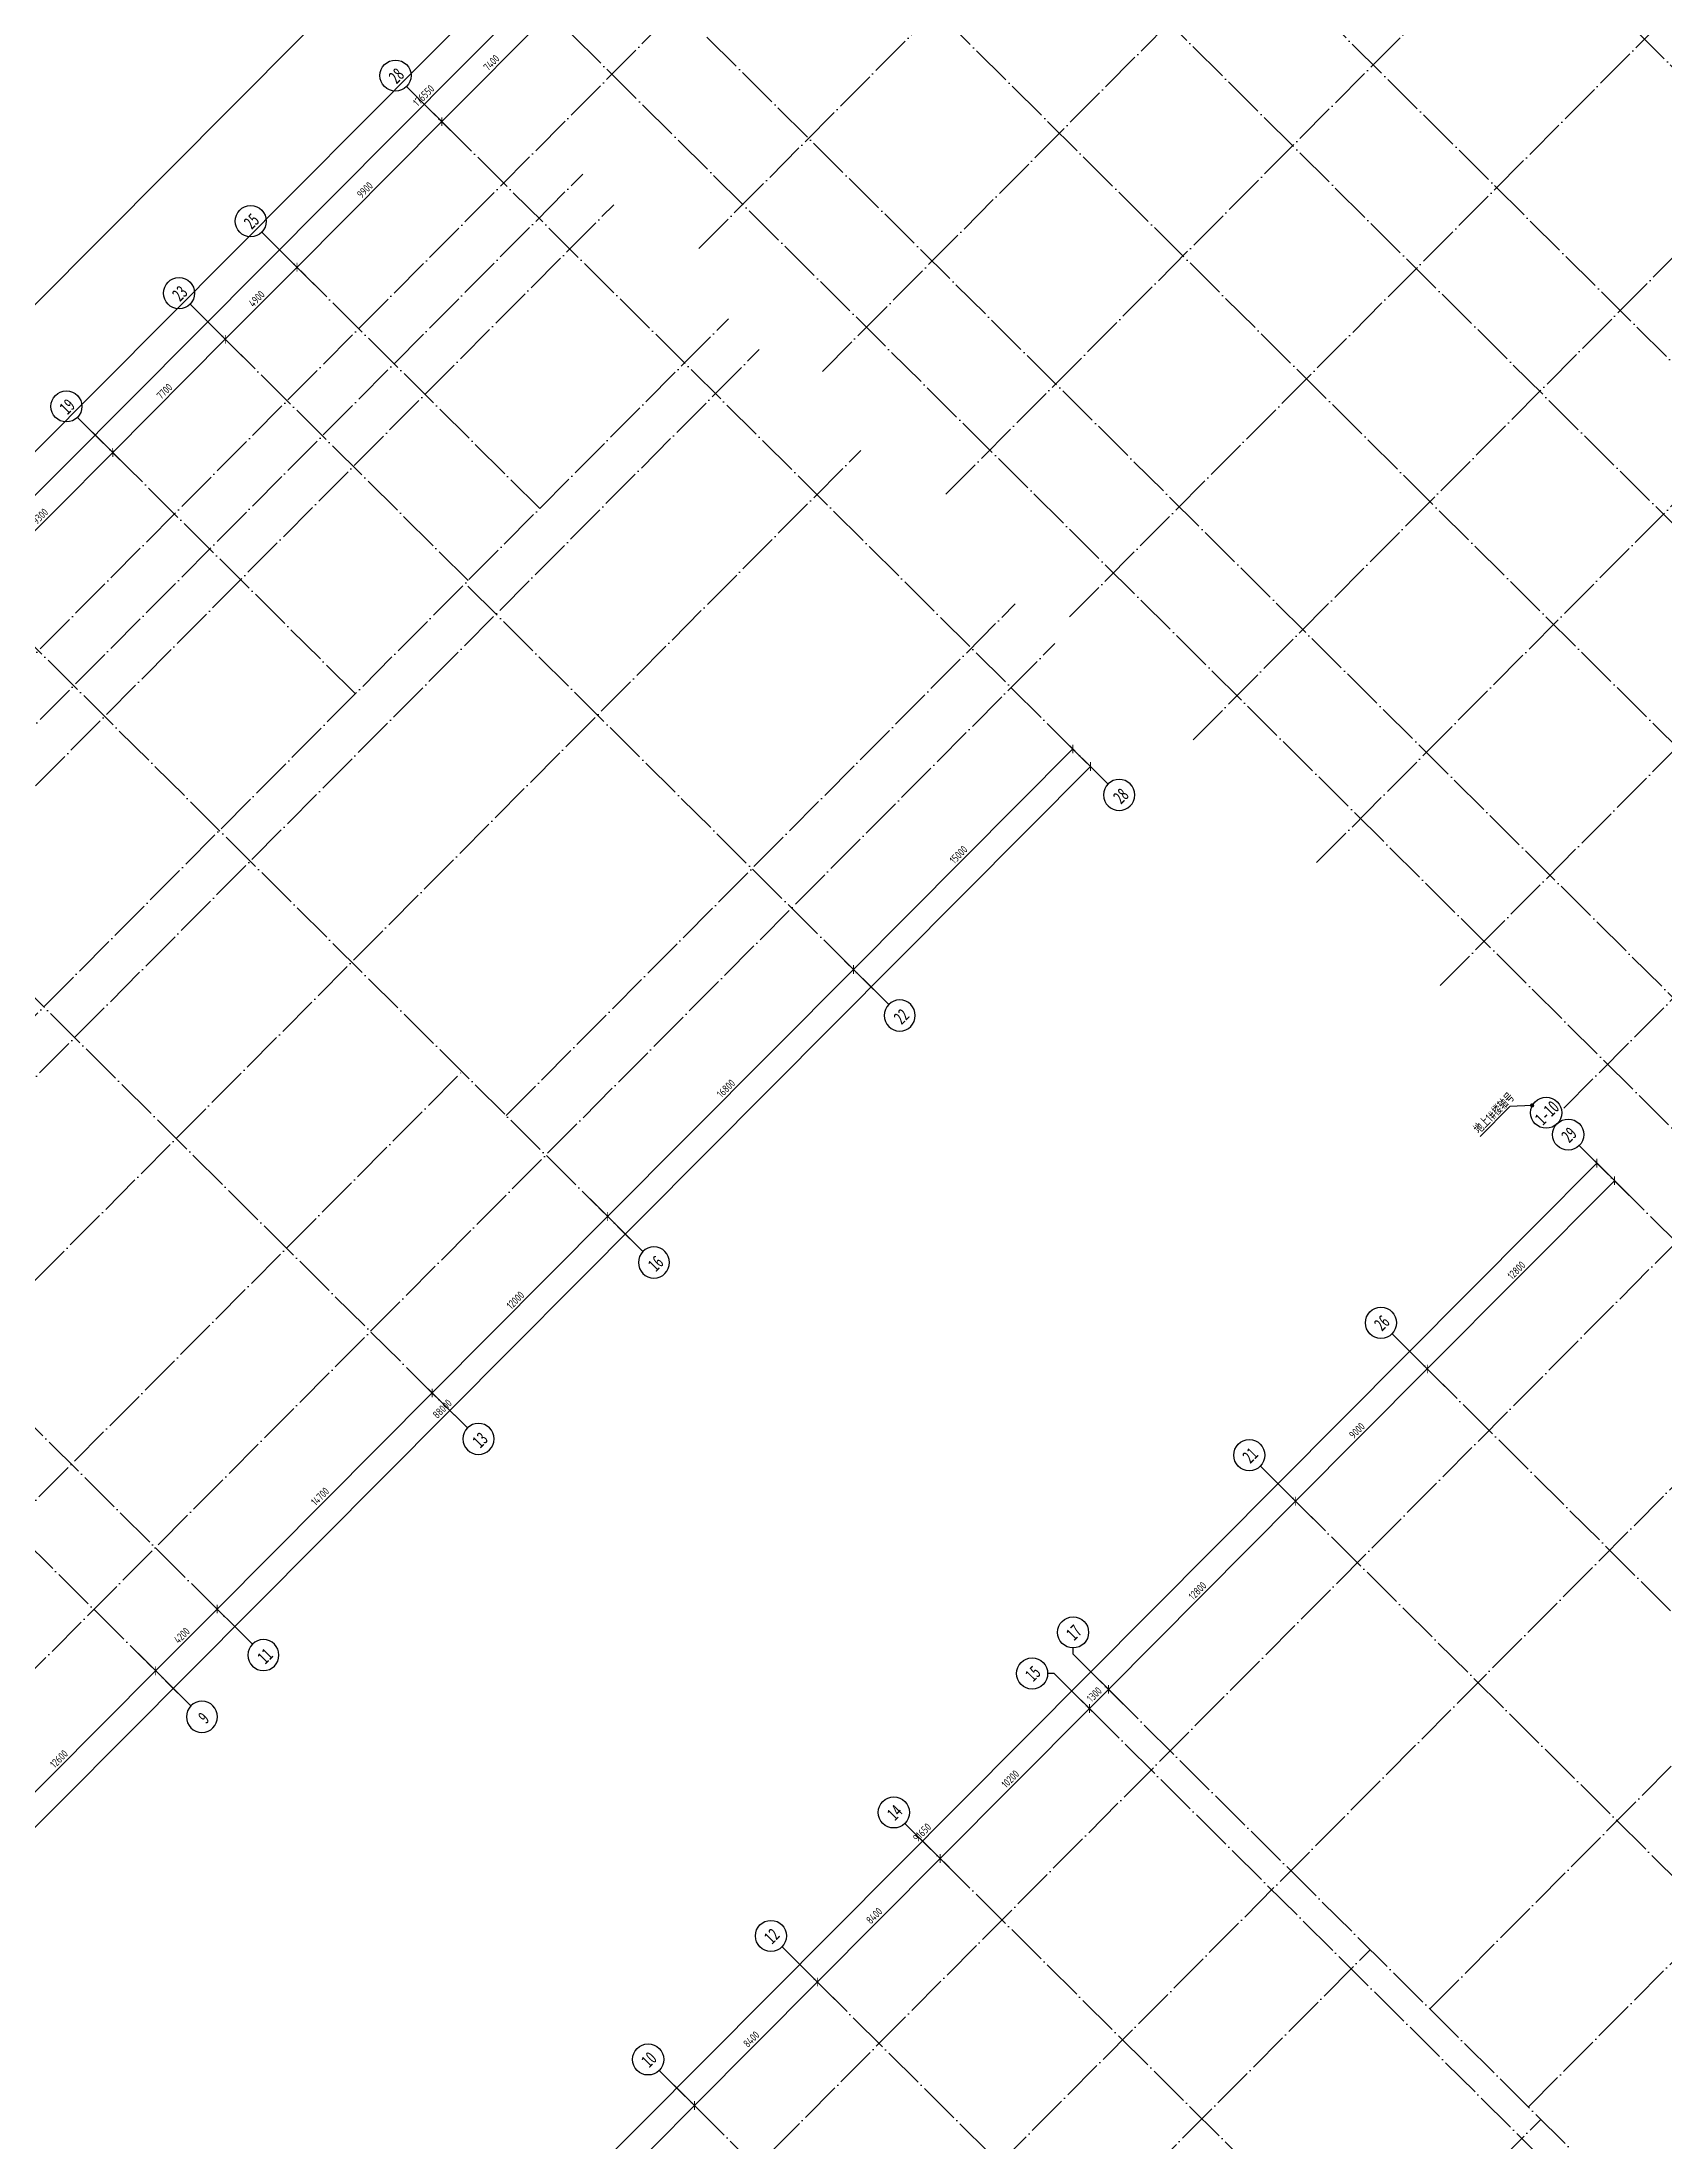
# Model space of a CAD drawing. Extents: x 517634312 to 520012312, y 3499191844 to 3500891844.
# Drawn here: x 518758939 to 518837176, y 3499883381 to 3499984656 of the extents above; entities that cross this region are included whole.
import ezdxf
from ezdxf.enums import TextEntityAlignment as Align

# ---------------------------------------------------------------- set-up
doc = ezdxf.new("R2010")
doc.units = 0
doc.header["$LTSCALE"] = 1000
doc.header["$MEASUREMENT"] = 0
doc.header["$PDMODE"] = 1
doc.linetypes.add('CENTER', pattern=[2, 1.25, -0.25, 0.25, -0.25])
doc.linetypes.add('DOTE', pattern=[2.42, 2, -0.2, 0.02, -0.2])
doc.layers.get('0').update_dxf_attribs({"linetype": 'CONTINUOUS'})
doc.layers.get('DEFPOINTS').update_dxf_attribs({"color": 8, "linetype": 'CONTINUOUS'})
for name, color, linetype in [('AD-AXIS-CRCL', 3, 'CONTINUOUS'), ('AD-AXIS-DIMS', 3, 'CONTINUOUS'), ('AD-AXIS-NUMB', 255, 'CONTINUOUS'), ('AD-INDX', 43, 'CONTINUOUS'), ('XD-AXIS-AXIS', 1, 'CENTER')]:
    doc.layers.add(name, color=color, linetype=linetype)
doc.styles.add('TH-STYLE1', font='', dxfattribs={"width": 0.7})
doc.styles.add('TH-STYLE3', font='tssdeng', dxfattribs={"width": 0.7, "bigfont": 'tssdchn'})
doc.styles.get('TH-STYLE1').set_extended_font_data('STFangsong')
doc.dimstyles.new('TH-DIM100-FINAL', dxfattribs={"dimscale": 100, "dimtxt": 3, "dimasz": 2, "dimexe": 1, "dimexo": 1, "dimgap": 1, "dimtad": 1, "dimdec": 0, "dimdsep": 46, "dimtxsty": 'TH-STYLE3', "dimblk1": 'ARCHTICK', "dimblk2": 'ARCHTICK', "dimsah": 1, "dimcen": -1, "dimdle": 1, "dimclrd": 256, "dimclre": 256, "dimclrt": 256, "dimadec": 0, "dimazin": 0, "dimtfac": 1, "dimtdec": 0, "dimtix": 1, "dimtmove": 2, "dimatfit": 0, "dimldrblk": 'DOT', "dimfxl": 0, "dimtolj": 1, "dimtzin": 0, "dimlwd": -1, "dimlwe": -1, "dimarcsym": 0})
doc.dimstyles.new('TH-DIM150', dxfattribs={"dimscale": 150, "dimtxt": 2.5, "dimasz": 2, "dimexe": 1, "dimexo": 1, "dimgap": 0.8, "dimtad": 1, "dimdec": 0, "dimdsep": 46, "dimtxsty": 'TH-STYLE3', "dimblk1": 'ARCHTICK', "dimblk2": 'ARCHTICK', "dimsah": 1, "dimcen": -1, "dimclrd": 256, "dimclre": 256, "dimclrt": 256, "dimazin": 0, "dimtfac": 1, "dimtdec": 0, "dimtix": 1, "dimtmove": 2, "dimatfit": 0, "dimldrblk": 'ARCHTICK', "dimfxl": 0, "dimtolj": 1, "dimtzin": 0, "dimlwd": -1, "dimlwe": -1, "dimarcsym": 0})

# ---------------------------------------------------------------- blocks, each defined once
blk = doc.blocks.new('sggfdagfdagdaf')
at = {"layer": 'XD-AXIS-AXIS', "linetype": 'DOTE'}
for p, q in [((-1417252, -352224), (-1417252, -399924)), ((-1413052, -352224), (-1413052, -399924)), ((-1398352, -352224), (-1398352, -399924)), ((-1386352, -352224), (-1386352, -399924)), ((-1377052, -352224), (-1377052, -371124)), ((-1369352, -352224), (-1369352, -371124)), ((-1364452, -352224), (-1364452, -371124)), ((-1354552, -352224), (-1354552, -399924)), ((-1347152, -437924), (-1347152, -352224)), ((-1342652, -534624), (-1342652, -352224)), ((-1333952, -534624), (-1333952, -352224)), ((-1326452, -534624), (-1326452, -352224)), ((-1320952, -460124), (-1320952, -352224)), ((-1310852, -534624), (-1310852, -352224)), ((-1449152, -358824), (-1259402, -358824)), ((-1449152, -361224), (-1351552, -361224)), ((-1449152, -363324), (-1351552, -363324)), ((-1350152, -367724), (-1259402, -367724)), ((-1449152, -371124), (-1351552, -371124)), ((-1369552, -399924), (-1369552, -371124)), ((-1449152, -373224), (-1351552, -373224)), ((-1350152, -376124), (-1259402, -376124)), ((-1449152, -380124), (-1351552, -380124)), ((-1350152, -384524), (-1259402, -384524)), ((-1449152, -387624), (-1386352, -387624)), ((-1386352, -390624), (-1351552, -390624)), ((-1350152, -392924), (-1259402, -392924)), ((-1449152, -393324), (-1351552, -393324)), ((-1350152, -401324), (-1259402, -401324)), ((-1350152, -409724), (-1259402, -409724)), ((-1350152, -418124), (-1259402, -418124)), ((-1350152, -426524), (-1259402, -426524)), ((-1413802, -428324), (-1413802, -534624)), ((-1405402, -428324), (-1405402, -534624)), ((-1397002, -428324), (-1397002, -534624)), ((-1386802, -428324), (-1386802, -534624)), ((-1385502, -428324), (-1385502, -497074)), ((-1372702, -428324), (-1372702, -497074)), ((-1363702, -428324), (-1363702, -497074)), ((-1350902, -428324), (-1350902, -534624)), ((-1449152, -434924), (-1259402, -434924)), ((-1449152, -443124), (-1347902, -443124)), ((-1449152, -448524), (-1385502, -448524)), ((-1385514, -452574), (-1347902, -452574)), ((-1385514, -459274), (-1347902, -459274)), ((-1449152, -460124), (-1385514, -460124))]:
    blk.add_line(p, q, dxfattribs=at)
blk = doc.blocks.new('_ArchTick')
at = {"color": 0, "linetype": 'ByBlock', "const_width": 0.15}
blk.add_lwpolyline([(-0.5, -0.5), (0.5, 0.5)], dxfattribs=at)
blk = doc.blocks.new('*D624')
at = {"layer": 'AD-AXIS-DIMS', "transparency": 16777216}
for p, q in [((518783431, 3499986062), (518778213, 3499980815)), ((518783856, 3499985639), (518783325, 3499986168)), ((518778638, 3499980392), (518778106, 3499980921))]:
    blk.add_line(p, q, dxfattribs=at)
at = {"layer": 'DEFPOINTS', "color": 0, "transparency": 16777216}
for p in [(518784282, 3499985216), (518778213, 3499980815), (518779064, 3499979969)]:
    blk.add_point(p, dxfattribs=at)
at = {"layer": 'AD-AXIS-DIMS', "transparency": 16777216, "xscale": 300, "yscale": 300, "zscale": 300}
for p, rotation in [((518783431, 3499986062), 45.15729225934245), ((518778213, 3499980815), 225.1572922593424)]:
    blk.add_blockref('_ArchTick', p, dxfattribs=dict(at, rotation=rotation))
at = {"layer": 'AD-AXIS-DIMS', "transparency": 16777216, "insert": (518780604, 3499983655), "char_height": 375, "attachment_point": 5, "rotation": 45.15729, "style": 'TH-STYLE3'}
blk.add_mtext('\\A1;7400', dxfattribs=at)
blk = doc.blocks.new('*D625')
at = {"layer": 'AD-AXIS-DIMS', "transparency": 16777216}
for p, q in [((518778638, 3499980392), (518778106, 3499980921)), ((518778213, 3499980815), (518771232, 3499973795)), ((518771657, 3499973372), (518771125, 3499973901))]:
    blk.add_line(p, q, dxfattribs=at)
at = {"layer": 'DEFPOINTS', "color": 0, "transparency": 16777216}
for p in [(518779064, 3499979969), (518771232, 3499973795), (518772083, 3499972949)]:
    blk.add_point(p, dxfattribs=at)
at = {"layer": 'AD-AXIS-DIMS', "transparency": 16777216, "xscale": 300, "yscale": 300, "zscale": 300}
for p, rotation in [((518778213, 3499980815), 45.15729225934245), ((518771232, 3499973795), 225.1572922593424)]:
    blk.add_blockref('_ArchTick', p, dxfattribs=dict(at, rotation=rotation))
at = {"layer": 'AD-AXIS-DIMS', "transparency": 16777216, "insert": (518774504, 3499977522), "char_height": 375, "attachment_point": 5, "rotation": 45.15729, "style": 'TH-STYLE3'}
blk.add_mtext('\\A1;9900', dxfattribs=at)
blk = doc.blocks.new('*D626')
at = {"layer": 'AD-AXIS-DIMS', "transparency": 16777216}
for p, q in [((518771232, 3499973795), (518767776, 3499970321)), ((518771657, 3499973372), (518771125, 3499973901)), ((518768202, 3499969898), (518767670, 3499970427))]:
    blk.add_line(p, q, dxfattribs=at)
at = {"layer": 'DEFPOINTS', "color": 0, "transparency": 16777216}
for p in [(518772083, 3499972949), (518767776, 3499970321), (518768627, 3499969475)]:
    blk.add_point(p, dxfattribs=at)
at = {"layer": 'AD-AXIS-DIMS', "transparency": 16777216, "xscale": 300, "yscale": 300, "zscale": 300}
for p, rotation in [((518771232, 3499973795), 45.15729225934245), ((518767776, 3499970321), 225.1572922593424)]:
    blk.add_blockref('_ArchTick', p, dxfattribs=dict(at, rotation=rotation))
at = {"layer": 'AD-AXIS-DIMS', "transparency": 16777216, "insert": (518769286, 3499972275), "char_height": 375, "attachment_point": 5, "rotation": 45.15729, "style": 'TH-STYLE3'}
blk.add_mtext('\\A1;4900', dxfattribs=at)
blk = doc.blocks.new('*D627')
at = {"layer": 'AD-AXIS-DIMS', "transparency": 16777216}
for p, q in [((518767776, 3499970321), (518762347, 3499964861)), ((518768202, 3499969898), (518767670, 3499970427)), ((518762772, 3499964438), (518762240, 3499964967))]:
    blk.add_line(p, q, dxfattribs=at)
at = {"layer": 'DEFPOINTS', "color": 0, "transparency": 16777216}
for p in [(518768627, 3499969475), (518762347, 3499964861), (518763197, 3499964015)]:
    blk.add_point(p, dxfattribs=at)
at = {"layer": 'AD-AXIS-DIMS', "transparency": 16777216, "xscale": 300, "yscale": 300, "zscale": 300}
for p, rotation in [((518767776, 3499970321), 45.15729225934245), ((518762347, 3499964861), 225.1572922593424)]:
    blk.add_blockref('_ArchTick', p, dxfattribs=dict(at, rotation=rotation))
at = {"layer": 'AD-AXIS-DIMS', "transparency": 16777216, "insert": (518764843, 3499967808), "char_height": 375, "attachment_point": 5, "rotation": 45.15729, "style": 'TH-STYLE3'}
blk.add_mtext('\\A1;7700', dxfattribs=at)
blk = doc.blocks.new('*D628')
at = {"layer": 'AD-AXIS-DIMS', "transparency": 16777216}
for p, q in [((518762347, 3499964861), (518755789, 3499958267)), ((518762772, 3499964438), (518762240, 3499964967)), ((518756214, 3499957844), (518755682, 3499958373))]:
    blk.add_line(p, q, dxfattribs=at)
at = {"layer": 'DEFPOINTS', "color": 0, "transparency": 16777216}
for p in [(518763197, 3499964015), (518755789, 3499958267), (518756639, 3499957421)]:
    blk.add_point(p, dxfattribs=at)
at = {"layer": 'AD-AXIS-DIMS', "transparency": 16777216, "xscale": 300, "yscale": 300, "zscale": 300}
for p, rotation in [((518762347, 3499964861), 45.15729225934245), ((518755789, 3499958267), 225.1572922593424)]:
    blk.add_blockref('_ArchTick', p, dxfattribs=dict(at, rotation=rotation))
at = {"layer": 'AD-AXIS-DIMS', "transparency": 16777216, "insert": (518758850, 3499961781), "char_height": 375, "attachment_point": 5, "rotation": 45.15729, "style": 'TH-STYLE3'}
blk.add_mtext('\\A1;9300', dxfattribs=at)
blk = doc.blocks.new('*D635')
at = {"layer": 'AD-AXIS-DIMS', "transparency": 16777216}
for p, q in [((518839804, 3500044447), (518715308, 3499919265)), ((518840230, 3500044024), (518839698, 3500044553)), ((518715733, 3499918842), (518715201, 3499919371))]:
    blk.add_line(p, q, dxfattribs=at)
at = {"layer": 'DEFPOINTS', "color": 0, "transparency": 16777216}
for p in [(518840655, 3500043601), (518715308, 3499919265), (518716158, 3499918419)]:
    blk.add_point(p, dxfattribs=at)
at = {"layer": 'AD-AXIS-DIMS', "transparency": 16777216, "xscale": 300, "yscale": 300, "zscale": 300}
for p, rotation in [((518839804, 3500044447), 45.15729225934245), ((518715308, 3499919265), 225.1572922593424)]:
    blk.add_blockref('_ArchTick', p, dxfattribs=dict(at, rotation=rotation))
at = {"layer": 'AD-AXIS-DIMS', "transparency": 16777216, "insert": (518777338, 3499982073), "char_height": 375, "attachment_point": 5, "rotation": 45.15729, "style": 'TH-STYLE3'}
blk.add_mtext('\\A1;176550', dxfattribs=at)
blk = doc.blocks.new('_A-axiso')
blk.add_circle((0, 0), 0.5)
at = {"layer": 'AD-AXIS-NUMB', "style": 'TH-STYLE1', "width": 0.7}
blk.add_attdef('A', text='', height=0.56, dxfattribs=at).set_placement((-0.25, -0.28), (0.25, -0.28), align=Align.FIT)
blk = doc.blocks.new('*D643')
at = {"layer": 'AD-AXIS-DIMS', "transparency": 16777216}
for p, q in [((518741060, 3499888577), (518740531, 3499888045)), ((518740637, 3499888151), (518770133, 3499858816)), ((518770556, 3499859242), (518770027, 3499858710))]:
    blk.add_line(p, q, dxfattribs=at)
at = {"layer": 'DEFPOINTS', "color": 0, "transparency": 16777216}
for p in [(518741483, 3499889002), (518770979, 3499859667), (518770133, 3499858816)]:
    blk.add_point(p, dxfattribs=at)
at = {"layer": 'AD-AXIS-DIMS', "transparency": 16777216, "xscale": 300, "yscale": 300, "zscale": 300}
for p, rotation in [((518740637, 3499888151), 135.1572922593425), ((518770133, 3499858816), 315.1572922593425)]:
    blk.add_blockref('_ArchTick', p, dxfattribs=dict(at, rotation=rotation))
at = {"layer": 'AD-AXIS-DIMS', "transparency": 16777216, "insert": (518755168, 3499873266), "char_height": 375, "attachment_point": 5, "rotation": 135.15729, "style": 'TH-STYLE3'}
blk.add_mtext('\\A1;41600', dxfattribs=at)
blk = doc.blocks.new('*D655')
at = {"layer": 'AD-AXIS-DIMS', "transparency": 16777216}
for p, q in [((518715752, 3499912054), (518715223, 3499911522)), ((518715329, 3499911628), (518835299, 3499792315)), ((518835722, 3499792740), (518835193, 3499792208))]:
    blk.add_line(p, q, dxfattribs=at)
at = {"layer": 'DEFPOINTS', "color": 0, "transparency": 16777216}
for p in [(518716175, 3499912479), (518836145, 3499793166), (518835299, 3499792315)]:
    blk.add_point(p, dxfattribs=at)
at = {"layer": 'AD-AXIS-DIMS', "transparency": 16777216, "xscale": 300, "yscale": 300, "zscale": 300}
for p, rotation in [((518715329, 3499911628), 135.1572922593425), ((518835299, 3499792315), 315.1572922593425)]:
    blk.add_blockref('_ArchTick', p, dxfattribs=dict(at, rotation=rotation))
at = {"layer": 'AD-AXIS-DIMS', "transparency": 16777216, "insert": (518775132, 3499851718), "char_height": 375, "attachment_point": 5, "rotation": 135.15729, "style": 'TH-STYLE3'}
blk.add_mtext('\\A1;169200', dxfattribs=at)
blk = doc.blocks.new('*D557')
at = {"layer": 'AD-AXIS-DIMS', "transparency": 16777216}
for p, q in [((518755532, 3499897172), (518764417, 3499906106)), ((518763992, 3499906529), (518764523, 3499906001)), ((518755107, 3499897595), (518755638, 3499897067))]:
    blk.add_line(p, q, dxfattribs=at)
at = {"layer": 'DEFPOINTS', "color": 0, "transparency": 16777216}
for p in [(518763566, 3499906952), (518764417, 3499906106), (518754681, 3499898019)]:
    blk.add_point(p, dxfattribs=at)
at = {"layer": 'AD-AXIS-DIMS', "transparency": 16777216, "xscale": 300, "yscale": 300, "zscale": 300}
for p, rotation in [((518764417, 3499906106), 45.15729225934245), ((518755532, 3499897172), 225.1572922593424)]:
    blk.add_blockref('_ArchTick', p, dxfattribs=dict(at, rotation=rotation))
at = {"layer": 'AD-AXIS-DIMS', "transparency": 16777216, "insert": (518759757, 3499901856), "char_height": 375, "attachment_point": 5, "rotation": 45.15729, "style": 'TH-STYLE3'}
blk.add_mtext('\\A1;12600', dxfattribs=at)
blk = doc.blocks.new('*D558')
at = {"layer": 'AD-AXIS-DIMS', "transparency": 16777216}
for p, q in [((518764417, 3499906106), (518767379, 3499909084)), ((518766953, 3499909507), (518767485, 3499908979)), ((518763992, 3499906529), (518764523, 3499906001))]:
    blk.add_line(p, q, dxfattribs=at)
at = {"layer": 'DEFPOINTS', "color": 0, "transparency": 16777216}
for p in [(518766528, 3499909930), (518767379, 3499909084), (518763566, 3499906952)]:
    blk.add_point(p, dxfattribs=at)
at = {"layer": 'AD-AXIS-DIMS', "transparency": 16777216, "xscale": 300, "yscale": 300, "zscale": 300}
for p, rotation in [((518767379, 3499909084), 45.15729225934245), ((518764417, 3499906106), 225.1572922593424)]:
    blk.add_blockref('_ArchTick', p, dxfattribs=dict(at, rotation=rotation))
at = {"layer": 'AD-AXIS-DIMS', "transparency": 16777216, "insert": (518765680, 3499907812), "char_height": 375, "attachment_point": 5, "rotation": 45.15729, "style": 'TH-STYLE3'}
blk.add_mtext('\\A1;4200', dxfattribs=at)
blk = doc.blocks.new('*D559')
at = {"layer": 'AD-AXIS-DIMS', "transparency": 16777216}
for p, q in [((518767379, 3499909084), (518777745, 3499919507)), ((518777319, 3499919930), (518777851, 3499919401)), ((518766953, 3499909507), (518767485, 3499908979))]:
    blk.add_line(p, q, dxfattribs=at)
at = {"layer": 'DEFPOINTS', "color": 0, "transparency": 16777216}
for p in [(518776894, 3499920353), (518777745, 3499919507), (518766528, 3499909930)]:
    blk.add_point(p, dxfattribs=at)
at = {"layer": 'AD-AXIS-DIMS', "transparency": 16777216, "xscale": 300, "yscale": 300, "zscale": 300}
for p, rotation in [((518777745, 3499919507), 45.15729225934245), ((518767379, 3499909084), 225.1572922593424)]:
    blk.add_blockref('_ArchTick', p, dxfattribs=dict(at, rotation=rotation))
at = {"layer": 'AD-AXIS-DIMS', "transparency": 16777216, "insert": (518772344, 3499914513), "char_height": 375, "attachment_point": 5, "rotation": 45.15729, "style": 'TH-STYLE3'}
blk.add_mtext('\\A1;14700', dxfattribs=at)
blk = doc.blocks.new('*D560')
at = {"layer": 'AD-AXIS-DIMS', "transparency": 16777216}
for p, q in [((518785781, 3499928439), (518786313, 3499927910)), ((518777745, 3499919507), (518786207, 3499928016)), ((518777319, 3499919930), (518777851, 3499919401))]:
    blk.add_line(p, q, dxfattribs=at)
at = {"layer": 'DEFPOINTS', "color": 0, "transparency": 16777216}
for p in [(518785356, 3499928862), (518786207, 3499928016), (518776894, 3499920353)]:
    blk.add_point(p, dxfattribs=at)
at = {"layer": 'AD-AXIS-DIMS', "transparency": 16777216, "xscale": 300, "yscale": 300, "zscale": 300}
for p, rotation in [((518786207, 3499928016), 45.15729225934245), ((518777745, 3499919507), 225.1572922593424)]:
    blk.add_blockref('_ArchTick', p, dxfattribs=dict(at, rotation=rotation))
at = {"layer": 'AD-AXIS-DIMS', "transparency": 16777216, "insert": (518781758, 3499923978), "char_height": 375, "attachment_point": 5, "rotation": 45.15729, "style": 'TH-STYLE3'}
blk.add_mtext('\\A1;12000', dxfattribs=at)
blk = doc.blocks.new('*D574')
at = {"layer": 'AD-AXIS-DIMS', "transparency": 16777216}
for p, q in [((518786207, 3499928016), (518798053, 3499939928)), ((518797628, 3499940351), (518798160, 3499939822)), ((518785781, 3499928439), (518786313, 3499927910))]:
    blk.add_line(p, q, dxfattribs=at)
at = {"layer": 'DEFPOINTS', "color": 0, "transparency": 16777216}
for p in [(518797203, 3499940774), (518798053, 3499939928), (518785356, 3499928862)]:
    blk.add_point(p, dxfattribs=at)
at = {"layer": 'AD-AXIS-DIMS', "transparency": 16777216, "xscale": 300, "yscale": 300, "zscale": 300}
for p, rotation in [((518798053, 3499939928), 45.15729225934245), ((518786207, 3499928016), 225.1572922593424)]:
    blk.add_blockref('_ArchTick', p, dxfattribs=dict(at, rotation=rotation))
at = {"layer": 'AD-AXIS-DIMS', "transparency": 16777216, "insert": (518791912, 3499934189), "char_height": 375, "attachment_point": 5, "rotation": 45.15729, "style": 'TH-STYLE3'}
blk.add_mtext('\\A1;16800', dxfattribs=at)
blk = doc.blocks.new('*D575')
at = {"layer": 'AD-AXIS-DIMS', "transparency": 16777216}
for p, q in [((518798053, 3499939928), (518808631, 3499950563)), ((518808205, 3499950987), (518808737, 3499950458)), ((518797628, 3499940351), (518798160, 3499939822))]:
    blk.add_line(p, q, dxfattribs=at)
at = {"layer": 'DEFPOINTS', "color": 0, "transparency": 16777216}
for p in [(518807780, 3499951410), (518808631, 3499950563), (518797203, 3499940774)]:
    blk.add_point(p, dxfattribs=at)
at = {"layer": 'AD-AXIS-DIMS', "transparency": 16777216, "xscale": 300, "yscale": 300, "zscale": 300}
for p, rotation in [((518808631, 3499950563), 45.15729225934245), ((518798053, 3499939928), 225.1572922593424)]:
    blk.add_blockref('_ArchTick', p, dxfattribs=dict(at, rotation=rotation))
at = {"layer": 'AD-AXIS-DIMS', "transparency": 16777216, "insert": (518803124, 3499945462), "char_height": 375, "attachment_point": 5, "rotation": 45.15729, "style": 'TH-STYLE3'}
blk.add_mtext('\\A1;15000', dxfattribs=at)
blk = doc.blocks.new('*D576')
at = {"layer": 'AD-AXIS-DIMS', "transparency": 16777216}
for p, q in [((518747427, 3499887321), (518809482, 3499949717)), ((518809056, 3499950140), (518809588, 3499949611)), ((518747002, 3499887744), (518747534, 3499887215))]:
    blk.add_line(p, q, dxfattribs=at)
at = {"layer": 'DEFPOINTS', "color": 0, "transparency": 16777216}
for p in [(518808631, 3499950563), (518809482, 3499949717), (518746576, 3499888167)]:
    blk.add_point(p, dxfattribs=at)
at = {"layer": 'AD-AXIS-DIMS', "transparency": 16777216, "xscale": 300, "yscale": 300, "zscale": 300}
for p, rotation in [((518809482, 3499949717), 45.15729225934245), ((518747427, 3499887321), 225.1572922593424)]:
    blk.add_blockref('_ArchTick', p, dxfattribs=dict(at, rotation=rotation))
at = {"layer": 'AD-AXIS-DIMS', "transparency": 16777216, "insert": (518778236, 3499918736), "char_height": 375, "attachment_point": 5, "rotation": 45.15729, "style": 'TH-STYLE3'}
blk.add_mtext('\\A1;88000', dxfattribs=at)
blk = doc.blocks.new('*D579')
at = {"layer": 'AD-AXIS-DIMS', "transparency": 16777216}
for p, q in [((518784467, 3499879185), (518790390, 3499885141)), ((518790816, 3499884718), (518790284, 3499885247)), ((518784892, 3499878762), (518784361, 3499879291))]:
    blk.add_line(p, q, dxfattribs=at)
at = {"layer": 'DEFPOINTS', "color": 0, "transparency": 16777216}
for p in [(518790390, 3499885141), (518791241, 3499884295), (518785318, 3499878339)]:
    blk.add_point(p, dxfattribs=at)
at = {"layer": 'AD-AXIS-DIMS', "transparency": 16777216, "xscale": 300, "yscale": 300, "zscale": 300}
for p, rotation in [((518790390, 3499885141), 45.15729225934245), ((518784467, 3499879185), 225.1572922593424)]:
    blk.add_blockref('_ArchTick', p, dxfattribs=dict(at, rotation=rotation))
at = {"layer": 'AD-AXIS-DIMS', "transparency": 16777216, "insert": (518787211, 3499882380), "char_height": 375, "attachment_point": 5, "rotation": 45.15729, "style": 'TH-STYLE3'}
blk.add_mtext('\\A1;8400', dxfattribs=at)
blk = doc.blocks.new('*D580')
at = {"layer": 'AD-AXIS-DIMS', "transparency": 16777216}
for p, q in [((518790390, 3499885141), (518796314, 3499891097)), ((518796739, 3499890674), (518796207, 3499891203)), ((518790816, 3499884718), (518790284, 3499885247))]:
    blk.add_line(p, q, dxfattribs=at)
at = {"layer": 'DEFPOINTS', "color": 0, "transparency": 16777216}
for p in [(518796314, 3499891097), (518797164, 3499890251), (518791241, 3499884295)]:
    blk.add_point(p, dxfattribs=at)
at = {"layer": 'AD-AXIS-DIMS', "transparency": 16777216, "xscale": 300, "yscale": 300, "zscale": 300}
for p, rotation in [((518796314, 3499891097), 45.15729225934245), ((518790390, 3499885141), 225.1572922593424)]:
    blk.add_blockref('_ArchTick', p, dxfattribs=dict(at, rotation=rotation))
at = {"layer": 'AD-AXIS-DIMS', "transparency": 16777216, "insert": (518793134, 3499888336), "char_height": 375, "attachment_point": 5, "rotation": 45.15729, "style": 'TH-STYLE3'}
blk.add_mtext('\\A1;8400', dxfattribs=at)
blk = doc.blocks.new('*D581')
at = {"layer": 'AD-AXIS-DIMS', "transparency": 16777216}
for p, q in [((518796314, 3499891097), (518802237, 3499897053)), ((518802662, 3499896630), (518802131, 3499897159)), ((518796739, 3499890674), (518796207, 3499891203))]:
    blk.add_line(p, q, dxfattribs=at)
at = {"layer": 'DEFPOINTS', "color": 0, "transparency": 16777216}
for p in [(518802237, 3499897053), (518803088, 3499896207), (518797164, 3499890251)]:
    blk.add_point(p, dxfattribs=at)
at = {"layer": 'AD-AXIS-DIMS', "transparency": 16777216, "xscale": 300, "yscale": 300, "zscale": 300}
for p, rotation in [((518802237, 3499897053), 45.15729225934245), ((518796314, 3499891097), 225.1572922593424)]:
    blk.add_blockref('_ArchTick', p, dxfattribs=dict(at, rotation=rotation))
at = {"layer": 'AD-AXIS-DIMS', "transparency": 16777216, "insert": (518799057, 3499894292), "char_height": 375, "attachment_point": 5, "rotation": 45.15729, "style": 'TH-STYLE3'}
blk.add_mtext('\\A1;8400', dxfattribs=at)
blk = doc.blocks.new('*D582')
at = {"layer": 'AD-AXIS-DIMS', "transparency": 16777216}
for p, q in [((518802237, 3499897053), (518809430, 3499904285)), ((518809855, 3499903862), (518809323, 3499904391)), ((518802662, 3499896630), (518802131, 3499897159))]:
    blk.add_line(p, q, dxfattribs=at)
at = {"layer": 'DEFPOINTS', "color": 0, "transparency": 16777216}
for p in [(518809430, 3499904285), (518810280, 3499903439), (518803088, 3499896207)]:
    blk.add_point(p, dxfattribs=at)
at = {"layer": 'AD-AXIS-DIMS', "transparency": 16777216, "xscale": 300, "yscale": 300, "zscale": 300}
for p, rotation in [((518809430, 3499904285), 45.15729225934245), ((518802237, 3499897053), 225.1572922593424)]:
    blk.add_blockref('_ArchTick', p, dxfattribs=dict(at, rotation=rotation))
at = {"layer": 'AD-AXIS-DIMS', "transparency": 16777216, "insert": (518805615, 3499900886), "char_height": 375, "attachment_point": 5, "rotation": 45.15729, "style": 'TH-STYLE3'}
blk.add_mtext('\\A1;10200', dxfattribs=at)
blk = doc.blocks.new('*D583')
at = {"layer": 'AD-AXIS-DIMS', "transparency": 16777216}
for p, q in [((518809430, 3499904285), (518810346, 3499905207)), ((518810772, 3499904784), (518810240, 3499905313)), ((518809855, 3499903862), (518809323, 3499904391))]:
    blk.add_line(p, q, dxfattribs=at)
at = {"layer": 'DEFPOINTS', "color": 0, "transparency": 16777216}
for p in [(518810346, 3499905207), (518811197, 3499904361), (518810280, 3499903439)]:
    blk.add_point(p, dxfattribs=at)
at = {"layer": 'AD-AXIS-DIMS', "transparency": 16777216, "xscale": 300, "yscale": 300, "zscale": 300}
for p, rotation in [((518810346, 3499905207), 45.15729225934245), ((518809430, 3499904285), 225.1572922593424)]:
    blk.add_blockref('_ArchTick', p, dxfattribs=dict(at, rotation=rotation))
at = {"layer": 'AD-AXIS-DIMS', "transparency": 16777216, "insert": (518809670, 3499904963), "char_height": 375, "attachment_point": 5, "rotation": 45.15729, "style": 'TH-STYLE3'}
blk.add_mtext('\\A1;1300', dxfattribs=at)
blk = doc.blocks.new('*D584')
at = {"layer": 'AD-AXIS-DIMS', "transparency": 16777216}
for p, q in [((518810346, 3499905207), (518819372, 3499914283)), ((518819798, 3499913860), (518819266, 3499914389)), ((518810772, 3499904784), (518810240, 3499905313))]:
    blk.add_line(p, q, dxfattribs=at)
at = {"layer": 'DEFPOINTS', "color": 0, "transparency": 16777216}
for p in [(518819372, 3499914283), (518820223, 3499913437), (518811197, 3499904361)]:
    blk.add_point(p, dxfattribs=at)
at = {"layer": 'AD-AXIS-DIMS', "transparency": 16777216, "xscale": 300, "yscale": 300, "zscale": 300}
for p, rotation in [((518819372, 3499914283), 45.15729225934245), ((518810346, 3499905207), 225.1572922593424)]:
    blk.add_blockref('_ArchTick', p, dxfattribs=dict(at, rotation=rotation))
at = {"layer": 'AD-AXIS-DIMS', "transparency": 16777216, "insert": (518814641, 3499909962), "char_height": 375, "attachment_point": 5, "rotation": 45.15729, "style": 'TH-STYLE3'}
blk.add_mtext('\\A1;12800', dxfattribs=at)
blk = doc.blocks.new('*D585')
at = {"layer": 'AD-AXIS-DIMS', "transparency": 16777216}
for p, q in [((518819372, 3499914283), (518825719, 3499920664)), ((518826144, 3499920241), (518825613, 3499920770)), ((518819798, 3499913860), (518819266, 3499914389))]:
    blk.add_line(p, q, dxfattribs=at)
at = {"layer": 'DEFPOINTS', "color": 0, "transparency": 16777216}
for p in [(518825719, 3499920664), (518826570, 3499919818), (518820223, 3499913437)]:
    blk.add_point(p, dxfattribs=at)
at = {"layer": 'AD-AXIS-DIMS', "transparency": 16777216, "xscale": 300, "yscale": 300, "zscale": 300}
for p, rotation in [((518825719, 3499920664), 45.15729225934245), ((518819372, 3499914283), 225.1572922593424)]:
    blk.add_blockref('_ArchTick', p, dxfattribs=dict(at, rotation=rotation))
at = {"layer": 'AD-AXIS-DIMS', "transparency": 16777216, "insert": (518822328, 3499917690), "char_height": 375, "attachment_point": 5, "rotation": 45.15729, "style": 'TH-STYLE3'}
blk.add_mtext('\\A1;9000', dxfattribs=at)
blk = doc.blocks.new('*D586')
at = {"layer": 'AD-AXIS-DIMS', "transparency": 16777216}
for p, q in [((518825719, 3499920664), (518834745, 3499929740)), ((518835170, 3499929317), (518834639, 3499929846)), ((518826144, 3499920241), (518825613, 3499920770))]:
    blk.add_line(p, q, dxfattribs=at)
at = {"layer": 'DEFPOINTS', "color": 0, "transparency": 16777216}
for p in [(518834745, 3499929740), (518835596, 3499928894), (518826570, 3499919818)]:
    blk.add_point(p, dxfattribs=at)
at = {"layer": 'AD-AXIS-DIMS', "transparency": 16777216, "xscale": 300, "yscale": 300, "zscale": 300}
for p, rotation in [((518834745, 3499929740), 45.15729225934245), ((518825719, 3499920664), 225.1572922593424)]:
    blk.add_blockref('_ArchTick', p, dxfattribs=dict(at, rotation=rotation))
at = {"layer": 'AD-AXIS-DIMS', "transparency": 16777216, "insert": (518830014, 3499925419), "char_height": 375, "attachment_point": 5, "rotation": 45.15729, "style": 'TH-STYLE3'}
blk.add_mtext('\\A1;12800', dxfattribs=at)
blk = doc.blocks.new('*D587')
at = {"layer": 'AD-AXIS-DIMS', "transparency": 16777216}
for p, q in [((518769266, 3499865602), (518833894, 3499930586)), ((518834320, 3499930163), (518833788, 3499930692)), ((518769691, 3499865179), (518769160, 3499865708))]:
    blk.add_line(p, q, dxfattribs=at)
at = {"layer": 'DEFPOINTS', "color": 0, "transparency": 16777216}
for p in [(518833894, 3499930586), (518834745, 3499929740), (518770117, 3499864756)]:
    blk.add_point(p, dxfattribs=at)
at = {"layer": 'AD-AXIS-DIMS', "transparency": 16777216, "xscale": 300, "yscale": 300, "zscale": 300}
for p, rotation in [((518833894, 3499930586), 45.15729225934245), ((518769266, 3499865602), 225.1572922593424)]:
    blk.add_blockref('_ArchTick', p, dxfattribs=dict(at, rotation=rotation))
at = {"layer": 'AD-AXIS-DIMS', "transparency": 16777216, "insert": (518801362, 3499898311), "char_height": 375, "attachment_point": 5, "rotation": 45.15729, "style": 'TH-STYLE3'}
blk.add_mtext('\\A1;91650', dxfattribs=at)
blk = doc.blocks.new('XINDEHAHAHDDAADD')
at = {"layer": 'DEFPOINTS'}
blk.add_lwpolyline([(-140.02, 6.29), (-130.02, -3.5), (-91.96, -3.5), (-51.85, 0), (38.77, 0), (48.77, 10.27), (47.23, 67.2), (49.15, 107.26), (47.27, 176.73), (37.28, 186.46), (-143.72, 186.46)], close=True, dxfattribs=at)
at = {"layer": 'DEFPOINTS', "color": 5}
blk.add_lwpolyline([(-135.06, 8.44), (-127.98, 1.5), (-92.18, 1.5), (-52.06, 5), (36.66, 5), (43.72, 12.25), (42.23, 67.25), (44.15, 107.32), (42.33, 174.57), (35.24, 181.46), (-138.62, 181.46)], close=True, dxfattribs=at)
blk = doc.blocks.new('_DOT')
at = {"color": 0, "linetype": 'ByBlock', "const_width": 0.5}
blk.add_lwpolyline([(-0.25, 0, 1), (0.25, 0, 1)], format="xyb", close=True, dxfattribs=at)

msp = doc.modelspace()

# ---------------------------------------------------------------- linework, layer by layer
at = {"layer": 'AD-AXIS-CRCL'}
for points in [[(518776511.1, 3499982507.3), (518779063.6, 3499979968.7)], [(518769530, 3499975487.8), (518772082.5, 3499972949.2)], [(518766074.7, 3499972013.4), (518768627.2, 3499969474.9)], [(518760644.9, 3499966553.8), (518763197.5, 3499964015.2)], [(518810332.5, 3499948871), (518807780, 3499951409.6)], [(518799755.1, 3499938235.4), (518797202.5, 3499940774)], [(518833043.3, 3499931432.4), (518835595.8, 3499928893.8)], [(518787908.4, 3499926323.4), (518785355.8, 3499928862)], [(518824017.2, 3499922356.7), (518826569.7, 3499919818.1)], [(518779446.4, 3499917814.9), (518776893.8, 3499920353.4)], [(518817670.7, 3499915975.2), (518820223.3, 3499913436.7)], [(518769080.5, 3499907391.9), (518766527.9, 3499909930.5)], [(518808644.6, 3499906899.5), (518808643.8, 3499907210.1)], [(518766118.8, 3499904413.9), (518763566.3, 3499906952.5)], [(518807727.9, 3499905977.7), (518807417.3, 3499905976.9)], [(518807727.9, 3499905977.7), (518810280.5, 3499903439.1)], [(518808644.6, 3499906899.5), (518811197.2, 3499904360.9)], [(518800535.3, 3499898745.4), (518803087.8, 3499896206.9)], [(518794611.9, 3499892789.5), (518797164.4, 3499890250.9)], [(518788688.5, 3499886833.5), (518791241.1, 3499884294.9)]]:
    msp.add_lwpolyline(points, dxfattribs=at)

# ---------------------------------------------------------------- block references
at = {"color": 2, "rotation": 45.15729226668541}
msp.add_blockref('sggfdagfdagdaf', (519481947.8, 3501191321.3), dxfattribs=at)
at = {"layer": 'AD-AXIS-CRCL'}
ref = msp.add_blockref('_A-axiso', (518775979.3, 3499983036.2), dxfattribs=dict(at, xscale=1500, yscale=1500, rotation=45.15729225934248))
ref.add_attrib('A', '28', dxfattribs={"layer": 'AD-AXIS-NUMB', "height": 625, "rotation": 45.157295, "style": 'TH-STYLE1', "width": 0.7}).set_placement((518776370.4, 3499982680.3), align=Align.BOTTOM_CENTER)
ref = msp.add_blockref('_A-axiso', (518768998.2, 3499976016.6), dxfattribs=dict(at, xscale=1500, yscale=1500, rotation=45.15729225934248))
ref.add_attrib('A', '25', dxfattribs={"layer": 'AD-AXIS-NUMB', "height": 625, "rotation": 45.157295, "style": 'TH-STYLE1', "width": 0.7}).set_placement((518769389.3, 3499975660.8), align=Align.BOTTOM_CENTER)
ref = msp.add_blockref('_A-axiso', (518765542.9, 3499972542.3), dxfattribs=dict(at, xscale=1500, yscale=1500, rotation=45.15729225934248))
ref.add_attrib('A', '23', dxfattribs={"layer": 'AD-AXIS-NUMB', "height": 625, "rotation": 45.157295, "style": 'TH-STYLE1', "width": 0.7}).set_placement((518765934, 3499972186.5), align=Align.BOTTOM_CENTER)
ref = msp.add_blockref('_A-axiso', (518760113.1, 3499967082.7), dxfattribs=dict(at, xscale=1500, yscale=1500, rotation=45.15729225934248))
ref.add_attrib('A', '19', dxfattribs={"layer": 'AD-AXIS-NUMB', "height": 625, "rotation": 45.157295, "style": 'TH-STYLE1', "width": 0.7}).set_placement((518760504.3, 3499966726.8), align=Align.BOTTOM_CENTER)
ref = msp.add_blockref('_A-axiso', (518810864.3, 3499948342.2), dxfattribs=dict(at, xscale=-1500, yscale=1500, rotation=225.1572922665211))
ref.add_attrib('A', '28', dxfattribs={"layer": 'AD-AXIS-NUMB', "height": 625, "rotation": 45.157293, "style": 'TH-STYLE1', "width": 0.7}).set_placement((518811296.6, 3499947945.4), align=Align.BOTTOM_CENTER)
ref = msp.add_blockref('_A-axiso', (518800286.9, 3499937706.5), dxfattribs=dict(at, xscale=-1500, yscale=1500, rotation=225.1572922665211))
ref.add_attrib('A', '22', dxfattribs={"layer": 'AD-AXIS-NUMB', "height": 625, "rotation": 45.157293, "style": 'TH-STYLE1', "width": 0.7}).set_placement((518800719.2, 3499937309.7), align=Align.BOTTOM_CENTER)
ref = msp.add_blockref('_A-axiso', (518831447.9, 3499933019.1), dxfattribs=dict(at, xscale=1500, yscale=1500, rotation=45.1572922595618))
ref.add_attrib('A', '1-10', dxfattribs={"layer": 'AD-AXIS-NUMB', "height": 625, "rotation": 45.157293, "style": 'TH-STYLE1', "width": 0.7}).set_placement((518831839.1, 3499932663.2), align=Align.BOTTOM_CENTER)
ref = msp.add_blockref('_A-axiso', (518832511.5, 3499931961.3), dxfattribs=dict(at, xscale=1500, yscale=1500, rotation=45.1572922595618))
ref.add_attrib('A', '29', dxfattribs={"layer": 'AD-AXIS-NUMB', "height": 625, "rotation": 45.157293, "style": 'TH-STYLE1', "width": 0.7}).set_placement((518832902.6, 3499931605.5), align=Align.BOTTOM_CENTER)
ref = msp.add_blockref('_A-axiso', (518788440.1, 3499925794.5), dxfattribs=dict(at, xscale=-1500, yscale=1500, rotation=225.1572922665211))
ref.add_attrib('A', '16', dxfattribs={"layer": 'AD-AXIS-NUMB', "height": 625, "rotation": 45.157293, "style": 'TH-STYLE1', "width": 0.7}).set_placement((518788872.4, 3499925397.8), align=Align.BOTTOM_CENTER)
ref = msp.add_blockref('_A-axiso', (518823485.4, 3499922885.5), dxfattribs=dict(at, xscale=1500, yscale=1500, rotation=45.1572922595618))
ref.add_attrib('A', '26', dxfattribs={"layer": 'AD-AXIS-NUMB', "height": 625, "rotation": 45.157293, "style": 'TH-STYLE1', "width": 0.7}).set_placement((518823876.6, 3499922529.7), align=Align.BOTTOM_CENTER)
ref = msp.add_blockref('_A-axiso', (518779978.2, 3499917286), dxfattribs=dict(at, xscale=-1500, yscale=1500, rotation=225.1572922665211))
ref.add_attrib('A', '13', dxfattribs={"layer": 'AD-AXIS-NUMB', "height": 625, "rotation": 45.157293, "style": 'TH-STYLE1', "width": 0.7}).set_placement((518780410.5, 3499916889.2), align=Align.BOTTOM_CENTER)
ref = msp.add_blockref('_A-axiso', (518817138.9, 3499916504.1), dxfattribs=dict(at, xscale=1500, yscale=1500, rotation=45.1572922595618))
ref.add_attrib('A', '21', dxfattribs={"layer": 'AD-AXIS-NUMB', "height": 625, "rotation": 45.157293, "style": 'TH-STYLE1', "width": 0.7}).set_placement((518817530.1, 3499916148.3), align=Align.BOTTOM_CENTER)
ref = msp.add_blockref('_A-axiso', (518808641.7, 3499907960.1), dxfattribs=dict(at, xscale=1500, yscale=1500, rotation=45.1572922595618))
ref.add_attrib('A', '17', dxfattribs={"layer": 'AD-AXIS-NUMB', "height": 625, "rotation": 45.157293, "style": 'TH-STYLE1', "width": 0.7}).set_placement((518809032.9, 3499907604.3), align=Align.BOTTOM_CENTER)
ref = msp.add_blockref('_A-axiso', (518769612.3, 3499906863), dxfattribs=dict(at, xscale=-1500, yscale=1500, rotation=225.1572922665211))
ref.add_attrib('A', '11', dxfattribs={"layer": 'AD-AXIS-NUMB', "height": 625, "rotation": 45.157293, "style": 'TH-STYLE1', "width": 0.7}).set_placement((518770044.6, 3499906466.3), align=Align.BOTTOM_CENTER)
ref = msp.add_blockref('_A-axiso', (518806667.3, 3499905974.8), dxfattribs=dict(at, xscale=1500, yscale=1500, rotation=45.1572922595618))
ref.add_attrib('A', '15', dxfattribs={"layer": 'AD-AXIS-NUMB', "height": 625, "rotation": 45.157293, "style": 'TH-STYLE1', "width": 0.7}).set_placement((518807058.4, 3499905619), align=Align.BOTTOM_CENTER)
ref = msp.add_blockref('_A-axiso', (518766650.6, 3499903885), dxfattribs=dict(at, xscale=-1500, yscale=1500, rotation=225.1572922665211))
ref.add_attrib('A', '9', dxfattribs={"layer": 'AD-AXIS-NUMB', "height": 625, "rotation": 45.157293, "style": 'TH-STYLE1', "width": 0.7}).set_placement((518767082.9, 3499903488.3), align=Align.BOTTOM_CENTER)
ref = msp.add_blockref('_A-axiso', (518800003.5, 3499899274.3), dxfattribs=dict(at, xscale=1500, yscale=1500, rotation=45.1572922595618))
ref.add_attrib('A', '14', dxfattribs={"layer": 'AD-AXIS-NUMB', "height": 625, "rotation": 45.157293, "style": 'TH-STYLE1', "width": 0.7}).set_placement((518800394.6, 3499898918.5), align=Align.BOTTOM_CENTER)
ref = msp.add_blockref('_A-axiso', (518794080.1, 3499893318.3), dxfattribs=dict(at, xscale=1500, yscale=1500, rotation=45.1572922595618))
ref.add_attrib('A', '12', dxfattribs={"layer": 'AD-AXIS-NUMB', "height": 625, "rotation": 45.157293, "style": 'TH-STYLE1', "width": 0.7}).set_placement((518794471.3, 3499892962.5), align=Align.BOTTOM_CENTER)
ref = msp.add_blockref('_A-axiso', (518788156.7, 3499887362.4), dxfattribs=dict(at, xscale=1500, yscale=1500, rotation=45.1572922595618))
ref.add_attrib('A', '10', dxfattribs={"layer": 'AD-AXIS-NUMB', "height": 625, "rotation": 45.157293, "style": 'TH-STYLE1', "width": 0.7}).set_placement((518788547.9, 3499887006.5), align=Align.BOTTOM_CENTER)
at = {"layer": 'DEFPOINTS', "xscale": 999.9999999999997, "yscale": 999.9999999999997, "zscale": 999.9999999999997, "rotation": 45.15729225934247}
msp.add_blockref('XINDEHAHAHDDAADD', (518937909.5, 3499887885.3), dxfattribs=at)

# ---------------------------------------------------------------- texts
at = {"layer": 'AD-INDX', "style": 'TH-STYLE3', "width": 0.7}
msp.add_text('地上1#楼轴号', height=450, rotation=45.157293, dxfattribs=at).set_placement((518828231, 3499931958.3, 0))

# ---------------------------------------------------------------- dimensions: what is measured, and where the dimension line sits
at = {"layer": 'AD-AXIS-DIMS'}
for base, p1, p2, angle, picture, middle in [((518715307.6, 3499919265.1), (518840655, 3500043600.9), (518716158.4, 3499918418.9), 45.157292, '*D635', (518777337.8, 3499982072.9)), ((518778212.8, 3499980814.9), (518784281.8, 3499985215.7), (518779063.6, 3499979968.7), 45.157292, '*D624', (518780603.9, 3499983655.2)), ((518771231.7, 3499973795.4), (518779063.6, 3499979968.7), (518772082.5, 3499972949.2), 45.157292, '*D625', (518774504.2, 3499977522)), ((518767776.4, 3499970321.1), (518772082.5, 3499972949.2), (518768627.2, 3499969474.9), 45.157292, '*D626', (518769286, 3499972275.1)), ((518762346.6, 3499964861.4), (518768627.2, 3499969474.9), (518763197.5, 3499964015.2), 45.157292, '*D627', (518764843.5, 3499967808.1)), ((518755788.6, 3499958267.3), (518763197.5, 3499964015.2), (518756639.5, 3499957421.1), 45.157292, '*D628', (518758849.6, 3499961781.2)), ((518809481.7, 3499949717.2), (518746576.5, 3499888167.5), (518808630.8, 3499950563.4), 45.157292, '*D576', (518778236.5, 3499918736.1)), ((518808630.8, 3499950563.4), (518797202.5, 3499940774), (518807780, 3499951409.6), 45.157292, '*D575', (518803124.1, 3499945462.4)), ((518798053.4, 3499939927.8), (518785355.8, 3499928862), (518797202.5, 3499940774), 45.157292, '*D574', (518791912, 3499934188.6)), ((518833894.1, 3499930586.2), (518770116.8, 3499864756), (518834745, 3499929740), 45.157292, '*D587', (518801362, 3499898311.1)), ((518834745, 3499929740), (518826569.7, 3499919818.1), (518835595.8, 3499928893.8), 45.157292, '*D586', (518830013.9, 3499925419)), ((518786206.6, 3499928015.8), (518776893.8, 3499920353.4), (518785355.8, 3499928862), 45.157292, '*D560', (518781757.6, 3499923978.4)), ((518777744.7, 3499919507.3), (518766527.9, 3499909930.5), (518776893.8, 3499920353.4), 45.157292, '*D559', (518772343.7, 3499914512.6)), ((518825718.9, 3499920664.3), (518820223.3, 3499913436.7), (518826569.7, 3499919818.1), 45.157292, '*D585', (518822327.6, 3499917690.4)), ((518819372.4, 3499914282.9), (518811197.2, 3499904360.9), (518820223.3, 3499913436.7), 45.157292, '*D584', (518814641.3, 3499909961.8)), ((518767378.8, 3499909084.3), (518763566.3, 3499906952.5), (518766527.9, 3499909930.5), 45.157292, '*D558', (518765679.9, 3499907812.1)), ((518764417.1, 3499906106.3), (518754681.2, 3499898018.5), (518763566.3, 3499906952.5), 45.157292, '*D557', (518759756.6, 3499901856.2)), ((518810346.3, 3499905207.1), (518810280.5, 3499903439.1), (518811197.2, 3499904360.9), 45.157292, '*D583', (518809669.9, 3499904963)), ((518809429.6, 3499904285.3), (518803087.8, 3499896206.9), (518810280.5, 3499903439.1), 45.157292, '*D582', (518805615.3, 3499900886)), ((518802237, 3499897053.1), (518797164.4, 3499890250.9), (518803087.8, 3499896206.9), 45.157292, '*D581', (518799057.2, 3499894291.9)), ((518796313.6, 3499891097.1), (518791241.1, 3499884294.9), (518797164.4, 3499890250.9), 45.157292, '*D580', (518793133.9, 3499888335.9)), ((518770133.1, 3499858816.4), (518741483, 3499889002), (518770979.3, 3499859667.2), 135.157292, '*D643', (518755168.1, 3499873265.7)), ((518790390.2, 3499885141.1), (518785317.7, 3499878338.9), (518791241.1, 3499884294.9), 45.157292, '*D579', (518787210.5, 3499882379.9))]:
    dim = msp.add_linear_dim(base=base, p1=p1, p2=p2, angle=angle, dimstyle='TH-DIM150', dxfattribs=at)
    dim.commit()
    dim.dimension.update_dxf_attribs({"geometry": picture, "text_midpoint": middle})
dim = msp.add_linear_dim(base=(518835299, 3499792314.8), p1=(518716174.7, 3499912479.3), p2=(518836145.2, 3499793165.7), angle=135.157292, dimstyle='TH-DIM150', dxfattribs=at)
dim.commit()
dim.dimension.update_dxf_attribs({"geometry": '*D655', "text_midpoint": (518775132.4, 3499851718.3), "dimtype": 160})

# ---------------------------------------------------------------- leaders
at = {"layer": 'AD-INDX'}
msp.add_leader([(518830771.1, 3499933372), (518829699.5, 3499933314.4, 0), (518828267.8, 3499931874.8, 0)], dimstyle='TH-DIM100-FINAL', dxfattribs=at)

doc.saveas('drawing.dxf')
